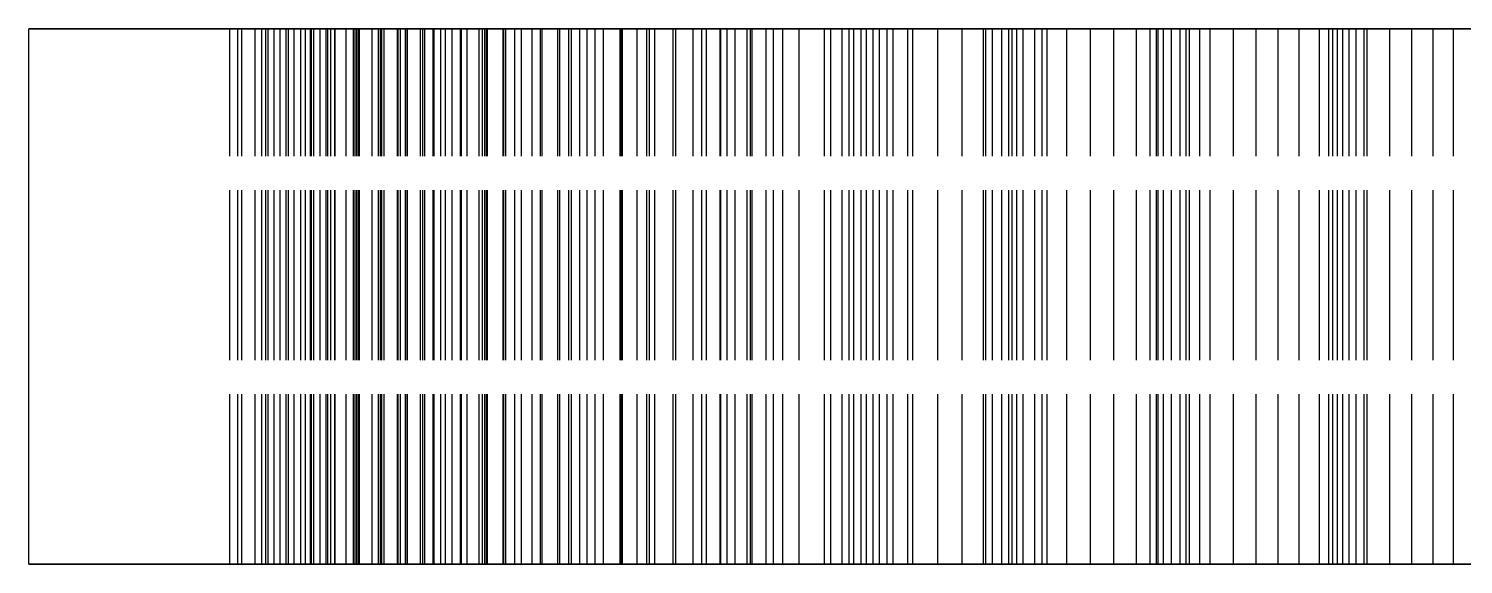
# Model space of a CAD drawing. Header units: millimetres. Extents: x -20 to 116, y -41 to 51.
# Drawn here: x -19.12 to -8.42, y 45.12 to 49.12 of the extents above; entities that cross this region are included whole.
import ezdxf

# ---------------------------------------------------------------- set-up
doc = ezdxf.new("R2010")
doc.units = ezdxf.units.MM
doc.linetypes.add('DASHED', pattern=[1.524, 1.27, -0.254])
doc.layers.add('HIDDEN', color=8, linetype='DASHED')
doc.layers.add('VISIBLE', color=7, linetype='CONTINUOUS')

msp = doc.modelspace()

# ---------------------------------------------------------------- linework, layer by layer
at = {"layer": 'HIDDEN'}
for points in [[(-19.125, 49.11906), (-18.51786, 49.11906), (-17.91071, 49.11906), (-17.30357, 49.11906), (-16.69643, 49.11906), (-16.08929, 49.11906), (-15.48214, 49.11906), (-14.875, 49.11906), (-14.26786, 49.11906), (-13.66071, 49.11906), (-13.05357, 49.11906), (-12.44643, 49.11906), (-11.83929, 49.11906), (-11.23214, 49.11906), (-10.625, 49.11906), (-10.01786, 49.11906), (-9.41071, 49.11906), (-8.80357, 49.11906), (-8.19643, 49.11906)], [(-17.4357, 49.11906), (-17.6242, 49.11906)], [(-17.6242, 49.11906), (-17.4357, 49.11906)], [(-17.6242, 45.11906), (-17.6242, 49.11906)], [(-17.6242, 45.11906), (-17.6242, 49.11906)], [(-17.53352, 49.11906), (-17.56452, 49.11906)], [(-17.56452, 49.11906), (-17.38444, 49.11906)], [(-17.38444, 49.11906), (-17.56452, 49.11906)], [(-17.56452, 49.11906), (-17.53352, 49.11906)], [(-17.56452, 45.11906), (-17.56452, 49.11906)], [(-17.56452, 45.11906), (-17.56452, 49.11906)], [(-17.33821, 49.11906), (-17.53352, 49.11906)], [(-17.53352, 49.11906), (-17.33821, 49.11906)], [(-17.53352, 45.11906), (-17.53352, 49.11906)], [(-17.53352, 45.11906), (-17.53352, 49.11906)], [(-17.24691, 49.11906), (-17.4357, 49.11906)], [(-17.4357, 49.11906), (-17.24691, 49.11906)], [(-17.4357, 45.11906), (-17.4357, 49.11906)], [(-17.4357, 45.11906), (-17.4357, 49.11906)], [(-17.38444, 49.11906), (-17.20347, 49.11906)], [(-17.20347, 49.11906), (-17.38444, 49.11906)], [(-17.38444, 45.11906), (-17.38444, 49.11906)], [(-17.38444, 45.11906), (-17.38444, 49.11906)], [(-17.29325, 49.11906), (-17.35498, 49.11906)], [(-17.35498, 49.11906), (-17.18485, 49.11906)], [(-17.18485, 49.11906), (-17.35498, 49.11906)], [(-17.35498, 49.11906), (-17.29325, 49.11906)], [(-17.35498, 45.11906), (-17.35498, 49.11906)], [(-17.35498, 45.11906), (-17.35498, 49.11906)], [(-17.1432, 49.11906), (-17.33821, 49.11906)], [(-17.33821, 49.11906), (-17.1432, 49.11906)], [(-17.33821, 45.11906), (-17.33821, 49.11906)], [(-17.33821, 45.11906), (-17.33821, 49.11906)], [(-17.0928, 49.11906), (-17.29325, 49.11906)], [(-17.29325, 49.11906), (-17.0928, 49.11906)], [(-17.29325, 45.11906), (-17.29325, 49.11906)], [(-17.29325, 45.11906), (-17.29325, 49.11906)], [(-17.0579, 49.11906), (-17.24691, 49.11906)], [(-17.24691, 49.11906), (-17.0579, 49.11906)], [(-17.24691, 45.11906), (-17.24691, 49.11906)], [(-17.24691, 45.11906), (-17.24691, 49.11906)], [(-17.20347, 49.11906), (-17.02168, 49.11906)], [(-17.02168, 49.11906), (-17.20347, 49.11906)], [(-17.20347, 45.11906), (-17.20347, 49.11906)], [(-17.20347, 45.11906), (-17.20347, 49.11906)], [(-17.18485, 49.11906), (-17.01326, 49.11906)], [(-17.01326, 49.11906), (-17.18485, 49.11906)], [(-17.18485, 45.11906), (-17.18485, 49.11906)], [(-17.18485, 45.11906), (-17.18485, 49.11906)], [(-16.94859, 49.11906), (-17.1432, 49.11906)], [(-17.1432, 49.11906), (-16.94859, 49.11906)], [(-17.1432, 45.11906), (-17.1432, 49.11906)], [(-17.1432, 45.11906), (-17.1432, 49.11906)], [(-16.89323, 49.11906), (-17.0928, 49.11906)], [(-17.0928, 49.11906), (-16.89323, 49.11906)], [(-17.0928, 45.11906), (-17.0928, 49.11906)], [(-17.0928, 45.11906), (-17.0928, 49.11906)], [(-16.86877, 49.11906), (-17.0579, 49.11906)], [(-17.0579, 49.11906), (-16.86877, 49.11906)], [(-17.0579, 45.11906), (-17.0579, 49.11906)], [(-17.0579, 45.11906), (-17.0579, 49.11906)], [(-17.02168, 49.11906), (-16.83911, 49.11906)], [(-16.83911, 49.11906), (-17.02168, 49.11906)], [(-17.02168, 45.11906), (-17.02168, 49.11906)], [(-17.02168, 45.11906), (-17.02168, 49.11906)], [(-17.01326, 49.11906), (-16.84023, 49.11906)], [(-16.84023, 49.11906), (-17.01326, 49.11906)], [(-17.01326, 45.11906), (-17.01326, 49.11906)], [(-17.01326, 45.11906), (-17.01326, 49.11906)], [(-16.90543, 49.11906), (-16.99738, 49.11906)], [(-16.99738, 49.11906), (-16.83865, 49.11906)], [(-16.83865, 49.11906), (-16.99738, 49.11906)], [(-16.99738, 49.11906), (-16.90543, 49.11906)], [(-16.99738, 45.11906), (-16.99738, 49.11906)], [(-16.99738, 45.11906), (-16.99738, 49.11906)], [(-16.75451, 49.11906), (-16.94859, 49.11906)], [(-16.94859, 49.11906), (-16.75451, 49.11906)], [(-16.94859, 45.11906), (-16.94859, 49.11906)], [(-16.94859, 45.11906), (-16.94859, 49.11906)], [(-16.70155, 49.11906), (-16.90543, 49.11906)], [(-16.90543, 49.11906), (-16.70155, 49.11906)], [(-16.90543, 45.11906), (-16.90543, 49.11906)], [(-16.90543, 45.11906), (-16.90543, 49.11906)], [(-16.69468, 49.11906), (-16.89323, 49.11906)], [(-16.89323, 49.11906), (-16.69468, 49.11906)], [(-16.89323, 45.11906), (-16.89323, 49.11906)], [(-16.89323, 45.11906), (-16.89323, 49.11906)], [(-16.6796, 49.11906), (-16.86877, 49.11906)], [(-16.86877, 49.11906), (-16.6796, 49.11906)], [(-16.86877, 45.11906), (-16.86877, 49.11906)], [(-16.86877, 45.11906), (-16.86877, 49.11906)], [(-16.84023, 49.11906), (-16.66579, 49.11906)], [(-16.66579, 49.11906), (-16.84023, 49.11906)], [(-16.84023, 45.11906), (-16.84023, 49.11906)], [(-16.84023, 45.11906), (-16.84023, 49.11906)], [(-16.83911, 49.11906), (-16.65581, 49.11906)], [(-16.65581, 49.11906), (-16.83911, 49.11906)], [(-16.83911, 45.11906), (-16.83911, 49.11906)], [(-16.83911, 45.11906), (-16.83911, 49.11906)], [(-16.83865, 49.11906), (-16.6779, 49.11906)], [(-16.6779, 49.11906), (-16.83865, 49.11906)], [(-16.83865, 45.11906), (-16.83865, 49.11906)], [(-16.83865, 45.11906), (-16.83865, 49.11906)], [(-16.56109, 49.11906), (-16.75451, 49.11906)], [(-16.75451, 49.11906), (-16.56109, 49.11906)], [(-16.75451, 45.11906), (-16.75451, 49.11906)], [(-16.75451, 45.11906), (-16.75451, 49.11906)], [(-16.49914, 49.11906), (-16.70155, 49.11906)], [(-16.70155, 49.11906), (-16.49914, 49.11906)], [(-16.70155, 45.11906), (-16.70155, 49.11906)], [(-16.70155, 45.11906), (-16.70155, 49.11906)], [(-16.49731, 49.11906), (-16.69468, 49.11906)], [(-16.69468, 49.11906), (-16.49731, 49.11906)], [(-16.69468, 45.11906), (-16.69468, 49.11906)], [(-16.69468, 45.11906), (-16.69468, 49.11906)], [(-16.4905, 49.11906), (-16.6796, 49.11906)], [(-16.6796, 49.11906), (-16.4905, 49.11906)], [(-16.6796, 45.11906), (-16.6796, 49.11906)], [(-16.6796, 45.11906), (-16.6796, 49.11906)], [(-16.6779, 49.11906), (-16.51511, 49.11906)], [(-16.51511, 49.11906), (-16.6779, 49.11906)], [(-16.6779, 45.11906), (-16.6779, 49.11906)], [(-16.6779, 45.11906), (-16.6779, 49.11906)], [(-16.66579, 49.11906), (-16.48992, 49.11906)], [(-16.48992, 49.11906), (-16.66579, 49.11906)], [(-16.66579, 45.11906), (-16.66579, 49.11906)], [(-16.66579, 45.11906), (-16.66579, 49.11906)], [(-16.65581, 49.11906), (-16.47181, 49.11906)], [(-16.47181, 49.11906), (-16.65581, 49.11906)], [(-16.65581, 45.11906), (-16.65581, 49.11906)], [(-16.65581, 45.11906), (-16.65581, 49.11906)], [(-16.3685, 49.11906), (-16.56109, 49.11906)], [(-16.56109, 49.11906), (-16.3685, 49.11906)], [(-16.56109, 45.11906), (-16.56109, 49.11906)], [(-16.56109, 45.11906), (-16.56109, 49.11906)], [(-16.51511, 49.11906), (-16.35028, 49.11906)], [(-16.35028, 49.11906), (-16.51511, 49.11906)], [(-16.51511, 45.11906), (-16.51511, 49.11906)], [(-16.51511, 45.11906), (-16.51511, 49.11906)], [(-16.29834, 49.11906), (-16.49914, 49.11906)], [(-16.49914, 49.11906), (-16.29834, 49.11906)], [(-16.49914, 45.11906), (-16.49914, 49.11906)], [(-16.49914, 45.11906), (-16.49914, 49.11906)], [(-16.30129, 49.11906), (-16.49731, 49.11906)], [(-16.49731, 49.11906), (-16.30129, 49.11906)], [(-16.49731, 45.11906), (-16.49731, 49.11906)], [(-16.49731, 45.11906), (-16.49731, 49.11906)], [(-16.37339, 49.11906), (-16.49476, 49.11906)], [(-16.49476, 49.11906), (-16.3488, 49.11906)], [(-16.3488, 49.11906), (-16.49476, 49.11906)], [(-16.49476, 49.11906), (-16.37339, 49.11906)], [(-16.49476, 45.11906), (-16.49476, 49.11906)], [(-16.49476, 45.11906), (-16.49476, 49.11906)], [(-16.47181, 49.11906), (-16.4905, 49.11906)], [(-16.4905, 49.11906), (-16.47181, 49.11906)], [(-16.4905, 45.11906), (-16.4905, 49.11906)], [(-16.4905, 45.11906), (-16.4905, 49.11906)], [(-16.48992, 49.11906), (-16.31259, 49.11906)], [(-16.31259, 49.11906), (-16.48992, 49.11906)], [(-16.48992, 45.11906), (-16.48992, 49.11906)], [(-16.48992, 45.11906), (-16.48992, 49.11906)], [(-16.47181, 45.11906), (-16.47181, 49.11906)], [(-16.47181, 45.11906), (-16.47181, 49.11906)], [(-16.16782, 49.11906), (-16.37339, 49.11906)], [(-16.37339, 49.11906), (-16.16782, 49.11906)], [(-16.37339, 45.11906), (-16.37339, 49.11906)], [(-16.37339, 45.11906), (-16.37339, 49.11906)], [(-16.31259, 49.11906), (-16.3685, 49.11906)], [(-16.3685, 49.11906), (-16.31259, 49.11906)], [(-16.3685, 45.11906), (-16.3685, 49.11906)], [(-16.3685, 45.11906), (-16.3685, 49.11906)], [(-16.35028, 49.11906), (-16.18334, 49.11906)], [(-16.18334, 49.11906), (-16.35028, 49.11906)], [(-16.35028, 45.11906), (-16.35028, 49.11906)], [(-16.35028, 45.11906), (-16.35028, 49.11906)], [(-16.3488, 49.11906), (-16.20025, 49.11906)], [(-16.20025, 49.11906), (-16.3488, 49.11906)], [(-16.3488, 45.11906), (-16.3488, 49.11906)], [(-16.3488, 45.11906), (-16.3488, 49.11906)], [(-16.31259, 45.11906), (-16.31259, 49.11906)], [(-16.31259, 45.11906), (-16.31259, 49.11906)], [(-16.10685, 49.11906), (-16.30129, 49.11906)], [(-16.30129, 49.11906), (-16.10685, 49.11906)], [(-16.30129, 45.11906), (-16.30129, 49.11906)], [(-16.30129, 45.11906), (-16.30129, 49.11906)], [(-16.09936, 49.11906), (-16.29834, 49.11906)], [(-16.29834, 49.11906), (-16.09936, 49.11906)], [(-16.29834, 45.11906), (-16.29834, 49.11906)], [(-16.29834, 45.11906), (-16.29834, 49.11906)], [(-16.20025, 49.11906), (-16.04909, 49.11906)], [(-16.04909, 49.11906), (-16.20025, 49.11906)], [(-16.20025, 45.11906), (-16.20025, 49.11906)], [(-16.20025, 45.11906), (-16.20025, 49.11906)], [(-16.18334, 49.11906), (-16.01419, 49.11906)], [(-16.01419, 49.11906), (-16.18334, 49.11906)], [(-16.18334, 45.11906), (-16.18334, 49.11906)], [(-16.18334, 45.11906), (-16.18334, 49.11906)], [(-15.96428, 49.11906), (-16.16782, 49.11906)], [(-16.16782, 49.11906), (-15.96428, 49.11906)], [(-16.16782, 45.11906), (-16.16782, 49.11906)], [(-16.16782, 45.11906), (-16.16782, 49.11906)], [(-16.01419, 49.11906), (-16.10685, 49.11906)], [(-16.10685, 49.11906), (-16.01419, 49.11906)], [(-16.10685, 45.11906), (-16.10685, 49.11906)], [(-16.10685, 45.11906), (-16.10685, 49.11906)], [(-15.90241, 49.11906), (-16.09936, 49.11906)], [(-16.09936, 49.11906), (-15.90241, 49.11906)], [(-16.09936, 45.11906), (-16.09936, 49.11906)], [(-16.09936, 45.11906), (-16.09936, 49.11906)], [(-16.04909, 49.11906), (-15.89527, 49.11906)], [(-15.89527, 49.11906), (-16.04909, 49.11906)], [(-16.04909, 45.11906), (-16.04909, 49.11906)], [(-16.04909, 45.11906), (-16.04909, 49.11906)], [(-16.01419, 45.11906), (-16.01419, 49.11906)], [(-16.01419, 45.11906), (-16.01419, 49.11906)], [(-15.76295, 49.11906), (-15.96428, 49.11906)], [(-15.96428, 49.11906), (-15.76295, 49.11906)], [(-15.96428, 45.11906), (-15.96428, 49.11906)], [(-15.96428, 45.11906), (-15.96428, 49.11906)], [(-15.70778, 49.11906), (-15.90241, 49.11906)], [(-15.90241, 49.11906), (-15.70778, 49.11906)], [(-15.90241, 45.11906), (-15.90241, 49.11906)], [(-15.90241, 45.11906), (-15.90241, 49.11906)], [(-15.89527, 49.11906), (-15.73869, 49.11906)], [(-15.73869, 49.11906), (-15.89527, 49.11906)], [(-15.89527, 45.11906), (-15.89527, 49.11906)], [(-15.89527, 45.11906), (-15.89527, 49.11906)], [(-15.70166, 49.11906), (-15.85142, 49.11906)], [(-15.85142, 49.11906), (-15.71945, 49.11906)], [(-15.71945, 49.11906), (-15.85142, 49.11906)], [(-15.85142, 49.11906), (-15.70166, 49.11906)], [(-15.85142, 45.11906), (-15.85142, 49.11906)], [(-15.85142, 45.11906), (-15.85142, 49.11906)], [(-15.56405, 49.11906), (-15.76295, 49.11906)], [(-15.76295, 49.11906), (-15.56405, 49.11906)], [(-15.76295, 45.11906), (-15.76295, 49.11906)], [(-15.76295, 45.11906), (-15.76295, 49.11906)], [(-15.73869, 49.11906), (-15.57917, 49.11906)], [(-15.57917, 49.11906), (-15.73869, 49.11906)], [(-15.73869, 45.11906), (-15.73869, 49.11906)], [(-15.73869, 45.11906), (-15.73869, 49.11906)], [(-15.71945, 49.11906), (-15.58438, 49.11906)], [(-15.58438, 49.11906), (-15.71945, 49.11906)], [(-15.71945, 45.11906), (-15.71945, 49.11906)], [(-15.71945, 45.11906), (-15.71945, 49.11906)], [(-15.57917, 49.11906), (-15.70778, 49.11906)], [(-15.70778, 49.11906), (-15.57917, 49.11906)], [(-15.70778, 45.11906), (-15.70778, 49.11906)], [(-15.70778, 45.11906), (-15.70778, 49.11906)], [(-15.49615, 49.11906), (-15.70166, 49.11906)], [(-15.70166, 49.11906), (-15.49615, 49.11906)], [(-15.70166, 45.11906), (-15.70166, 49.11906)], [(-15.70166, 45.11906), (-15.70166, 49.11906)], [(-15.58438, 49.11906), (-15.44615, 49.11906)], [(-15.44615, 49.11906), (-15.58438, 49.11906)], [(-15.58438, 45.11906), (-15.58438, 49.11906)], [(-15.58438, 45.11906), (-15.58438, 49.11906)], [(-15.57917, 45.11906), (-15.57917, 49.11906)], [(-15.57917, 45.11906), (-15.57917, 49.11906)], [(-15.36785, 49.11906), (-15.56405, 49.11906)], [(-15.56405, 49.11906), (-15.36785, 49.11906)], [(-15.56405, 45.11906), (-15.56405, 49.11906)], [(-15.56405, 45.11906), (-15.56405, 49.11906)], [(-15.29322, 49.11906), (-15.49615, 49.11906)], [(-15.49615, 49.11906), (-15.29322, 49.11906)], [(-15.49615, 45.11906), (-15.49615, 49.11906)], [(-15.49615, 45.11906), (-15.49615, 49.11906)], [(-15.44615, 49.11906), (-15.30465, 49.11906)], [(-15.30465, 49.11906), (-15.44615, 49.11906)], [(-15.44615, 45.11906), (-15.44615, 49.11906)], [(-15.44615, 45.11906), (-15.44615, 49.11906)], [(-15.1747, 49.11906), (-15.36785, 49.11906)], [(-15.36785, 49.11906), (-15.1747, 49.11906)], [(-15.36785, 45.11906), (-15.36785, 49.11906)], [(-15.36785, 45.11906), (-15.36785, 49.11906)], [(-15.30465, 49.11906), (-15.15976, 49.11906)], [(-15.15976, 49.11906), (-15.30465, 49.11906)], [(-15.30465, 45.11906), (-15.30465, 49.11906)], [(-15.30465, 45.11906), (-15.30465, 49.11906)], [(-15.09307, 49.11906), (-15.29322, 49.11906)], [(-15.29322, 49.11906), (-15.09307, 49.11906)], [(-15.29322, 45.11906), (-15.29322, 49.11906)], [(-15.29322, 45.11906), (-15.29322, 49.11906)], [(-15.01123, 49.11906), (-15.1747, 49.11906)], [(-15.1747, 49.11906), (-15.01123, 49.11906)], [(-15.1747, 45.11906), (-15.1747, 49.11906)], [(-15.1747, 45.11906), (-15.1747, 49.11906)], [(-15.15976, 49.11906), (-15.01123, 49.11906)], [(-15.01123, 49.11906), (-15.15976, 49.11906)], [(-15.15976, 45.11906), (-15.15976, 49.11906)], [(-15.15976, 45.11906), (-15.15976, 49.11906)], [(-14.89596, 49.11906), (-15.09307, 49.11906)], [(-15.09307, 49.11906), (-14.89596, 49.11906)], [(-15.09307, 45.11906), (-15.09307, 49.11906)], [(-15.09307, 45.11906), (-15.09307, 49.11906)], [(-14.89596, 49.11906), (-15.07283, 49.11906)], [(-15.07283, 49.11906), (-14.956, 49.11906)], [(-14.956, 49.11906), (-15.07283, 49.11906)], [(-15.07283, 49.11906), (-14.89596, 49.11906)], [(-15.07283, 45.11906), (-15.07283, 49.11906)], [(-15.07283, 45.11906), (-15.07283, 49.11906)], [(-15.01123, 45.11906), (-15.01123, 49.11906)], [(-15.01123, 45.11906), (-15.01123, 49.11906)], [(-14.956, 49.11906), (-14.83555, 49.11906)], [(-14.83555, 49.11906), (-14.956, 49.11906)], [(-14.956, 45.11906), (-14.956, 49.11906)], [(-14.956, 45.11906), (-14.956, 49.11906)], [(-14.69226, 49.11906), (-14.89596, 49.11906)], [(-14.70218, 49.11906), (-14.89596, 49.11906)], [(-14.89596, 49.11906), (-14.70218, 49.11906)], [(-14.89596, 49.11906), (-14.69226, 49.11906)], [(-14.89596, 45.11906), (-14.89596, 49.11906)], [(-14.89596, 45.11906), (-14.89596, 49.11906)], [(-14.89596, 45.11906), (-14.89596, 49.11906)], [(-14.89596, 45.11906), (-14.89596, 49.11906)], [(-14.83555, 49.11906), (-14.71142, 49.11906)], [(-14.71142, 49.11906), (-14.83555, 49.11906)], [(-14.83555, 45.11906), (-14.83555, 49.11906)], [(-14.83555, 45.11906), (-14.83555, 49.11906)], [(-14.71142, 49.11906), (-14.58346, 49.11906)], [(-14.58346, 49.11906), (-14.71142, 49.11906)], [(-14.71142, 45.11906), (-14.71142, 49.11906)], [(-14.71142, 45.11906), (-14.71142, 49.11906)], [(-14.51215, 49.11906), (-14.70218, 49.11906)], [(-14.70218, 49.11906), (-14.51215, 49.11906)], [(-14.70218, 45.11906), (-14.70218, 49.11906)], [(-14.70218, 45.11906), (-14.70218, 49.11906)], [(-14.49168, 49.11906), (-14.69226, 49.11906)], [(-14.69226, 49.11906), (-14.49168, 49.11906)], [(-14.69226, 45.11906), (-14.69226, 49.11906)], [(-14.69226, 45.11906), (-14.69226, 49.11906)], [(-14.58346, 49.11906), (-14.45149, 49.11906)], [(-14.45149, 49.11906), (-14.58346, 49.11906)], [(-14.58346, 45.11906), (-14.58346, 49.11906)], [(-14.58346, 45.11906), (-14.58346, 49.11906)], [(-14.31522, 49.11906), (-14.51215, 49.11906)], [(-14.51215, 49.11906), (-14.31522, 49.11906)], [(-14.51215, 45.11906), (-14.51215, 49.11906)], [(-14.51215, 45.11906), (-14.51215, 49.11906)], [(-14.29443, 49.11906), (-14.49168, 49.11906)], [(-14.49168, 49.11906), (-14.29443, 49.11906)], [(-14.49168, 45.11906), (-14.49168, 49.11906)], [(-14.49168, 45.11906), (-14.49168, 49.11906)], [(-14.45149, 49.11906), (-14.31522, 49.11906)], [(-14.31522, 49.11906), (-14.45149, 49.11906)], [(-14.45149, 45.11906), (-14.45149, 49.11906)], [(-14.45149, 45.11906), (-14.45149, 49.11906)], [(-14.31522, 45.11906), (-14.31522, 49.11906)], [(-14.31522, 45.11906), (-14.31522, 49.11906)], [(-14.10078, 49.11906), (-14.29443, 49.11906)], [(-14.29443, 49.11906), (-14.10078, 49.11906)], [(-14.29443, 45.11906), (-14.29443, 49.11906)], [(-14.29443, 45.11906), (-14.29443, 49.11906)], [(-13.96318, 49.11906), (-14.16565, 49.11906)], [(-14.16565, 49.11906), (-14.06495, 49.11906)], [(-14.06495, 49.11906), (-14.16565, 49.11906)], [(-14.16565, 49.11906), (-13.96318, 49.11906)], [(-14.16565, 45.11906), (-14.16565, 49.11906)], [(-14.16565, 45.11906), (-14.16565, 49.11906)], [(-13.91108, 49.11906), (-14.10078, 49.11906)], [(-14.10078, 49.11906), (-13.91108, 49.11906)], [(-14.10078, 45.11906), (-14.10078, 49.11906)], [(-14.10078, 45.11906), (-14.10078, 49.11906)], [(-14.06495, 49.11906), (-13.96016, 49.11906)], [(-13.96016, 49.11906), (-14.06495, 49.11906)], [(-14.06495, 45.11906), (-14.06495, 49.11906)], [(-14.06495, 45.11906), (-14.06495, 49.11906)], [(-13.76303, 49.11906), (-13.96318, 49.11906)], [(-13.96318, 49.11906), (-13.76303, 49.11906)], [(-13.96318, 45.11906), (-13.96318, 49.11906)], [(-13.96318, 45.11906), (-13.96318, 49.11906)], [(-13.96016, 49.11906), (-13.85118, 49.11906)], [(-13.85118, 49.11906), (-13.96016, 49.11906)], [(-13.96016, 45.11906), (-13.96016, 49.11906)], [(-13.96016, 45.11906), (-13.96016, 49.11906)], [(-13.72579, 49.11906), (-13.91108, 49.11906)], [(-13.91108, 49.11906), (-13.72579, 49.11906)], [(-13.91108, 45.11906), (-13.91108, 49.11906)], [(-13.91108, 45.11906), (-13.91108, 49.11906)], [(-13.85118, 49.11906), (-13.73785, 49.11906)], [(-13.73785, 49.11906), (-13.85118, 49.11906)], [(-13.85118, 45.11906), (-13.85118, 49.11906)], [(-13.85118, 45.11906), (-13.85118, 49.11906)], [(-13.5665, 49.11906), (-13.76303, 49.11906)], [(-13.76303, 49.11906), (-13.5665, 49.11906)], [(-13.76303, 45.11906), (-13.76303, 49.11906)], [(-13.76303, 45.11906), (-13.76303, 49.11906)], [(-13.73785, 49.11906), (-13.61993, 49.11906)], [(-13.61993, 49.11906), (-13.73785, 49.11906)], [(-13.73785, 45.11906), (-13.73785, 49.11906)], [(-13.73785, 45.11906), (-13.73785, 49.11906)], [(-13.49708, 49.11906), (-13.72579, 49.11906)], [(-13.72579, 49.11906), (-13.49708, 49.11906)], [(-13.72579, 45.11906), (-13.72579, 49.11906)], [(-13.72579, 45.11906), (-13.72579, 49.11906)], [(-13.61993, 49.11906), (-13.49708, 49.11906)], [(-13.49708, 49.11906), (-13.61993, 49.11906)], [(-13.61993, 45.11906), (-13.61993, 49.11906)], [(-13.61993, 45.11906), (-13.61993, 49.11906)], [(-13.37382, 49.11906), (-13.5665, 49.11906)], [(-13.5665, 49.11906), (-13.37382, 49.11906)], [(-13.5665, 45.11906), (-13.5665, 49.11906)], [(-13.5665, 45.11906), (-13.5665, 49.11906)], [(-13.49708, 45.11906), (-13.49708, 49.11906)], [(-13.49708, 45.11906), (-13.49708, 49.11906)], [(-13.18529, 49.11906), (-13.37382, 49.11906)], [(-13.37382, 49.11906), (-13.18529, 49.11906)], [(-13.37382, 45.11906), (-13.37382, 49.11906)], [(-13.37382, 45.11906), (-13.37382, 49.11906)], [(-13.00129, 49.11906), (-13.18529, 49.11906)], [(-13.18529, 49.11906), (-13.00129, 49.11906)], [(-13.18529, 45.11906), (-13.18529, 49.11906)], [(-13.18529, 45.11906), (-13.18529, 49.11906)], [(-12.91126, 49.11906), (-13.13762, 49.11906)], [(-13.13762, 49.11906), (-13.05389, 49.11906)], [(-13.05389, 49.11906), (-13.13762, 49.11906)], [(-13.13762, 49.11906), (-12.91126, 49.11906)], [(-13.13762, 45.11906), (-13.13762, 49.11906)], [(-13.13762, 45.11906), (-13.13762, 49.11906)], [(-13.05389, 49.11906), (-12.96565, 49.11906)], [(-12.96565, 49.11906), (-13.05389, 49.11906)], [(-13.05389, 45.11906), (-13.05389, 49.11906)], [(-13.05389, 45.11906), (-13.05389, 49.11906)], [(-12.82233, 49.11906), (-13.00129, 49.11906)], [(-13.00129, 49.11906), (-12.82233, 49.11906)], [(-13.00129, 45.11906), (-13.00129, 49.11906)], [(-13.00129, 45.11906), (-13.00129, 49.11906)], [(-12.96565, 49.11906), (-12.87276, 49.11906)], [(-12.87276, 49.11906), (-12.96565, 49.11906)], [(-12.96565, 45.11906), (-12.96565, 49.11906)], [(-12.96565, 45.11906), (-12.96565, 49.11906)], [(-12.71638, 49.11906), (-12.91126, 49.11906)], [(-12.91126, 49.11906), (-12.71638, 49.11906)], [(-12.91126, 45.11906), (-12.91126, 49.11906)], [(-12.91126, 45.11906), (-12.91126, 49.11906)], [(-12.87276, 49.11906), (-12.77503, 49.11906)], [(-12.77503, 49.11906), (-12.87276, 49.11906)], [(-12.87276, 45.11906), (-12.87276, 49.11906)], [(-12.87276, 45.11906), (-12.87276, 49.11906)], [(-12.56378, 49.11906), (-12.82233, 49.11906)], [(-12.82233, 49.11906), (-12.56378, 49.11906)], [(-12.82233, 45.11906), (-12.82233, 49.11906)], [(-12.82233, 45.11906), (-12.82233, 49.11906)], [(-12.77503, 49.11906), (-12.67217, 49.11906)], [(-12.67217, 49.11906), (-12.77503, 49.11906)], [(-12.77503, 45.11906), (-12.77503, 49.11906)], [(-12.77503, 45.11906), (-12.77503, 49.11906)], [(-12.52558, 49.11906), (-12.71638, 49.11906)], [(-12.71638, 49.11906), (-12.52558, 49.11906)], [(-12.71638, 45.11906), (-12.71638, 49.11906)], [(-12.71638, 45.11906), (-12.71638, 49.11906)], [(-12.67217, 49.11906), (-12.56378, 49.11906)], [(-12.56378, 49.11906), (-12.67217, 49.11906)], [(-12.67217, 45.11906), (-12.67217, 49.11906)], [(-12.67217, 45.11906), (-12.67217, 49.11906)], [(-12.56378, 45.11906), (-12.56378, 49.11906)], [(-12.56378, 45.11906), (-12.56378, 49.11906)], [(-12.33912, 49.11906), (-12.52558, 49.11906)], [(-12.52558, 49.11906), (-12.33912, 49.11906)], [(-12.52558, 45.11906), (-12.52558, 49.11906)], [(-12.52558, 45.11906), (-12.52558, 49.11906)], [(-12.15732, 49.11906), (-12.33912, 49.11906)], [(-12.33912, 49.11906), (-12.15732, 49.11906)], [(-12.33912, 45.11906), (-12.33912, 49.11906)], [(-12.33912, 45.11906), (-12.33912, 49.11906)], [(-11.98058, 49.11906), (-12.15732, 49.11906)], [(-12.15732, 49.11906), (-11.98058, 49.11906)], [(-12.15732, 45.11906), (-12.15732, 49.11906)], [(-12.15732, 45.11906), (-12.15732, 49.11906)], [(-11.7492, 49.11906), (-11.99749, 49.11906)], [(-11.99749, 49.11906), (-11.93147, 49.11906)], [(-11.93147, 49.11906), (-11.99749, 49.11906)], [(-11.99749, 49.11906), (-11.7492, 49.11906)], [(-11.99749, 45.11906), (-11.99749, 49.11906)], [(-11.99749, 45.11906), (-11.99749, 49.11906)], [(-11.80947, 49.11906), (-11.98058, 49.11906)], [(-11.98058, 49.11906), (-11.80947, 49.11906)], [(-11.98058, 45.11906), (-11.98058, 49.11906)], [(-11.98058, 45.11906), (-11.98058, 49.11906)], [(-11.93147, 49.11906), (-11.86054, 49.11906)], [(-11.86054, 49.11906), (-11.93147, 49.11906)], [(-11.93147, 45.11906), (-11.93147, 49.11906)], [(-11.93147, 45.11906), (-11.93147, 49.11906)], [(-11.86054, 49.11906), (-11.78452, 49.11906)], [(-11.78452, 49.11906), (-11.86054, 49.11906)], [(-11.86054, 45.11906), (-11.86054, 49.11906)], [(-11.86054, 45.11906), (-11.86054, 49.11906)], [(-11.5233, 49.11906), (-11.80947, 49.11906)], [(-11.80947, 49.11906), (-11.5233, 49.11906)], [(-11.80947, 45.11906), (-11.80947, 49.11906)], [(-11.80947, 45.11906), (-11.80947, 49.11906)], [(-11.78452, 49.11906), (-11.70321, 49.11906)], [(-11.70321, 49.11906), (-11.78452, 49.11906)], [(-11.78452, 45.11906), (-11.78452, 49.11906)], [(-11.78452, 45.11906), (-11.78452, 49.11906)], [(-11.56124, 49.11906), (-11.7492, 49.11906)], [(-11.7492, 49.11906), (-11.56124, 49.11906)], [(-11.7492, 45.11906), (-11.7492, 49.11906)], [(-11.7492, 45.11906), (-11.7492, 49.11906)], [(-11.70321, 49.11906), (-11.61629, 49.11906)], [(-11.61629, 49.11906), (-11.70321, 49.11906)], [(-11.70321, 45.11906), (-11.70321, 49.11906)], [(-11.70321, 45.11906), (-11.70321, 49.11906)], [(-11.61629, 49.11906), (-11.5233, 49.11906)], [(-11.5233, 49.11906), (-11.61629, 49.11906)], [(-11.61629, 45.11906), (-11.61629, 49.11906)], [(-11.61629, 45.11906), (-11.61629, 49.11906)], [(-11.3778, 49.11906), (-11.56124, 49.11906)], [(-11.56124, 49.11906), (-11.3778, 49.11906)], [(-11.56124, 45.11906), (-11.56124, 49.11906)], [(-11.56124, 45.11906), (-11.56124, 49.11906)], [(-11.5233, 45.11906), (-11.5233, 49.11906)], [(-11.5233, 45.11906), (-11.5233, 49.11906)], [(-11.19915, 49.11906), (-11.3778, 49.11906)], [(-11.3778, 49.11906), (-11.19915, 49.11906)], [(-11.3778, 45.11906), (-11.3778, 49.11906)], [(-11.3778, 45.11906), (-11.3778, 49.11906)], [(-11.02562, 49.11906), (-11.19915, 49.11906)], [(-11.19915, 49.11906), (-11.02562, 49.11906)], [(-11.19915, 45.11906), (-11.19915, 49.11906)], [(-11.19915, 45.11906), (-11.19915, 49.11906)], [(-10.85766, 49.11906), (-11.02562, 49.11906)], [(-11.02562, 49.11906), (-10.85766, 49.11906)], [(-11.02562, 45.11906), (-11.02562, 49.11906)], [(-11.02562, 45.11906), (-11.02562, 49.11906)], [(-10.69586, 49.11906), (-10.85766, 49.11906)], [(-10.85766, 49.11906), (-10.69586, 49.11906)], [(-10.85766, 45.11906), (-10.85766, 49.11906)], [(-10.85766, 45.11906), (-10.85766, 49.11906)], [(-10.48689, 49.11906), (-10.75501, 49.11906)], [(-10.75501, 49.11906), (-10.70725, 49.11906)], [(-10.70725, 49.11906), (-10.75501, 49.11906)], [(-10.75501, 49.11906), (-10.48689, 49.11906)], [(-10.75501, 45.11906), (-10.75501, 49.11906)], [(-10.75501, 45.11906), (-10.75501, 49.11906)], [(-10.70725, 49.11906), (-10.65423, 49.11906)], [(-10.65423, 49.11906), (-10.70725, 49.11906)], [(-10.70725, 45.11906), (-10.70725, 49.11906)], [(-10.70725, 45.11906), (-10.70725, 49.11906)], [(-10.3845, 49.11906), (-10.69586, 49.11906)], [(-10.69586, 49.11906), (-10.3845, 49.11906)], [(-10.69586, 45.11906), (-10.69586, 49.11906)], [(-10.69586, 45.11906), (-10.69586, 49.11906)], [(-10.65423, 49.11906), (-10.59574, 49.11906)], [(-10.59574, 49.11906), (-10.65423, 49.11906)], [(-10.65423, 45.11906), (-10.65423, 49.11906)], [(-10.65423, 45.11906), (-10.65423, 49.11906)], [(-10.59574, 49.11906), (-10.53155, 49.11906)], [(-10.53155, 49.11906), (-10.59574, 49.11906)], [(-10.59574, 45.11906), (-10.59574, 49.11906)], [(-10.59574, 45.11906), (-10.59574, 49.11906)], [(-10.53155, 49.11906), (-10.46131, 49.11906)], [(-10.46131, 49.11906), (-10.53155, 49.11906)], [(-10.53155, 45.11906), (-10.53155, 49.11906)], [(-10.53155, 45.11906), (-10.53155, 49.11906)], [(-10.30746, 49.11906), (-10.48689, 49.11906)], [(-10.48689, 49.11906), (-10.30746, 49.11906)], [(-10.48689, 45.11906), (-10.48689, 49.11906)], [(-10.48689, 45.11906), (-10.48689, 49.11906)], [(-10.46131, 49.11906), (-10.3845, 49.11906)], [(-10.3845, 49.11906), (-10.46131, 49.11906)], [(-10.46131, 45.11906), (-10.46131, 49.11906)], [(-10.46131, 45.11906), (-10.46131, 49.11906)], [(-10.3845, 45.11906), (-10.3845, 49.11906)], [(-10.3845, 45.11906), (-10.3845, 49.11906)], [(-10.13294, 49.11906), (-10.30746, 49.11906)], [(-10.30746, 49.11906), (-10.13294, 49.11906)], [(-10.30746, 45.11906), (-10.30746, 49.11906)], [(-10.30746, 45.11906), (-10.30746, 49.11906)], [(-9.96362, 49.11906), (-10.13294, 49.11906)], [(-10.13294, 49.11906), (-9.96362, 49.11906)], [(-10.13294, 45.11906), (-10.13294, 49.11906)], [(-10.13294, 45.11906), (-10.13294, 49.11906)], [(-9.79986, 49.11906), (-9.96362, 49.11906)], [(-9.96362, 49.11906), (-9.79986, 49.11906)], [(-9.96362, 45.11906), (-9.96362, 49.11906)], [(-9.96362, 45.11906), (-9.96362, 49.11906)], [(-9.6421, 49.11906), (-9.79986, 49.11906)], [(-9.79986, 49.11906), (-9.6421, 49.11906)], [(-9.79986, 45.11906), (-9.79986, 49.11906)], [(-9.79986, 45.11906), (-9.79986, 49.11906)], [(-9.49099, 49.11906), (-9.6421, 49.11906)], [(-9.6421, 49.11906), (-9.49099, 49.11906)], [(-9.6421, 45.11906), (-9.6421, 49.11906)], [(-9.6421, 45.11906), (-9.6421, 49.11906)], [(-9.15711, 49.11906), (-9.49099, 49.11906)], [(-9.49099, 49.11906), (-9.15711, 49.11906)], [(-9.49099, 45.11906), (-9.49099, 49.11906)], [(-9.49099, 45.11906), (-9.49099, 49.11906)], [(-9.13511, 49.11906), (-9.42078, 49.11906)], [(-9.42078, 49.11906), (-9.39169, 49.11906)], [(-9.39169, 49.11906), (-9.42078, 49.11906)], [(-9.42078, 49.11906), (-9.13511, 49.11906)], [(-9.42078, 45.11906), (-9.42078, 49.11906)], [(-9.42078, 45.11906), (-9.42078, 49.11906)], [(-9.39169, 49.11906), (-9.35702, 49.11906)], [(-9.35702, 49.11906), (-9.39169, 49.11906)], [(-9.39169, 45.11906), (-9.39169, 49.11906)], [(-9.39169, 45.11906), (-9.39169, 49.11906)], [(-9.35702, 49.11906), (-9.31656, 49.11906)], [(-9.31656, 49.11906), (-9.35702, 49.11906)], [(-9.35702, 45.11906), (-9.35702, 49.11906)], [(-9.35702, 45.11906), (-9.35702, 49.11906)], [(-9.31656, 49.11906), (-9.27004, 49.11906)], [(-9.27004, 49.11906), (-9.31656, 49.11906)], [(-9.31656, 45.11906), (-9.31656, 49.11906)], [(-9.31656, 45.11906), (-9.31656, 49.11906)], [(-9.27004, 49.11906), (-9.21708, 49.11906)], [(-9.21708, 49.11906), (-9.27004, 49.11906)], [(-9.27004, 45.11906), (-9.27004, 49.11906)], [(-9.27004, 45.11906), (-9.27004, 49.11906)], [(-9.21708, 49.11906), (-9.15711, 49.11906)], [(-9.15711, 49.11906), (-9.21708, 49.11906)], [(-9.21708, 45.11906), (-9.21708, 49.11906)], [(-9.21708, 45.11906), (-9.21708, 49.11906)], [(-9.15711, 45.11906), (-9.15711, 49.11906)], [(-9.15711, 45.11906), (-9.15711, 49.11906)], [(-8.96574, 49.11906), (-9.13511, 49.11906)], [(-9.13511, 49.11906), (-8.96574, 49.11906)], [(-9.13511, 45.11906), (-9.13511, 49.11906)], [(-9.13511, 45.11906), (-9.13511, 49.11906)], [(-8.80164, 49.11906), (-8.96574, 49.11906)], [(-8.96574, 49.11906), (-8.80164, 49.11906)], [(-8.96574, 45.11906), (-8.96574, 49.11906)], [(-8.96574, 45.11906), (-8.96574, 49.11906)], [(-8.6431, 49.11906), (-8.80164, 49.11906)], [(-8.80164, 49.11906), (-8.6431, 49.11906)], [(-8.80164, 45.11906), (-8.80164, 49.11906)], [(-8.80164, 45.11906), (-8.80164, 49.11906)], [(-8.49049, 49.11906), (-8.6431, 49.11906)], [(-8.6431, 49.11906), (-8.49049, 49.11906)], [(-8.6431, 45.11906), (-8.6431, 49.11906)], [(-8.6431, 45.11906), (-8.6431, 49.11906)], [(-8.34428, 49.11906), (-8.49049, 49.11906)], [(-8.49049, 49.11906), (-8.34428, 49.11906)], [(-8.49049, 45.11906), (-8.49049, 49.11906)], [(-8.49049, 45.11906), (-8.49049, 49.11906)], [(-19.125, 45.11906), (-18.51786, 45.11906), (-17.91071, 45.11906), (-17.30357, 45.11906), (-16.69643, 45.11906), (-16.08929, 45.11906), (-15.48214, 45.11906), (-14.875, 45.11906), (-14.26786, 45.11906), (-13.66071, 45.11906), (-13.05357, 45.11906), (-12.44643, 45.11906), (-11.83929, 45.11906), (-11.23214, 45.11906), (-10.625, 45.11906), (-10.01786, 45.11906), (-9.41071, 45.11906), (-8.80357, 45.11906), (-8.19643, 45.11906)], [(-17.4357, 45.11906), (-17.6242, 45.11906)], [(-17.6242, 45.11906), (-17.4357, 45.11906)], [(-17.53352, 45.11906), (-17.56452, 45.11906)], [(-17.56452, 45.11906), (-17.38444, 45.11906)], [(-17.38444, 45.11906), (-17.56452, 45.11906)], [(-17.56452, 45.11906), (-17.53352, 45.11906)], [(-17.33821, 45.11906), (-17.53352, 45.11906)], [(-17.53352, 45.11906), (-17.33821, 45.11906)], [(-17.24691, 45.11906), (-17.4357, 45.11906)], [(-17.4357, 45.11906), (-17.24691, 45.11906)], [(-17.38444, 45.11906), (-17.20347, 45.11906)], [(-17.20347, 45.11906), (-17.38444, 45.11906)], [(-17.29325, 45.11906), (-17.35498, 45.11906)], [(-17.35498, 45.11906), (-17.18485, 45.11906)], [(-17.18485, 45.11906), (-17.35498, 45.11906)], [(-17.35498, 45.11906), (-17.29325, 45.11906)], [(-17.1432, 45.11906), (-17.33821, 45.11906)], [(-17.33821, 45.11906), (-17.1432, 45.11906)], [(-17.0928, 45.11906), (-17.29325, 45.11906)], [(-17.29325, 45.11906), (-17.0928, 45.11906)], [(-17.0579, 45.11906), (-17.24691, 45.11906)], [(-17.24691, 45.11906), (-17.0579, 45.11906)], [(-17.20347, 45.11906), (-17.02168, 45.11906)], [(-17.02168, 45.11906), (-17.20347, 45.11906)], [(-17.18485, 45.11906), (-17.01326, 45.11906)], [(-17.01326, 45.11906), (-17.18485, 45.11906)], [(-16.94859, 45.11906), (-17.1432, 45.11906)], [(-17.1432, 45.11906), (-16.94859, 45.11906)], [(-16.89323, 45.11906), (-17.0928, 45.11906)], [(-17.0928, 45.11906), (-16.89323, 45.11906)], [(-16.86877, 45.11906), (-17.0579, 45.11906)], [(-17.0579, 45.11906), (-16.86877, 45.11906)], [(-17.02168, 45.11906), (-16.83911, 45.11906)], [(-16.83911, 45.11906), (-17.02168, 45.11906)], [(-17.01326, 45.11906), (-16.84023, 45.11906)], [(-16.84023, 45.11906), (-17.01326, 45.11906)], [(-16.90543, 45.11906), (-16.99738, 45.11906)], [(-16.99738, 45.11906), (-16.83865, 45.11906)], [(-16.83865, 45.11906), (-16.99738, 45.11906)], [(-16.99738, 45.11906), (-16.90543, 45.11906)], [(-16.75451, 45.11906), (-16.94859, 45.11906)], [(-16.94859, 45.11906), (-16.75451, 45.11906)], [(-16.70155, 45.11906), (-16.90543, 45.11906)], [(-16.90543, 45.11906), (-16.70155, 45.11906)], [(-16.69468, 45.11906), (-16.89323, 45.11906)], [(-16.89323, 45.11906), (-16.69468, 45.11906)], [(-16.6796, 45.11906), (-16.86877, 45.11906)], [(-16.86877, 45.11906), (-16.6796, 45.11906)], [(-16.84023, 45.11906), (-16.66579, 45.11906)], [(-16.66579, 45.11906), (-16.84023, 45.11906)], [(-16.83911, 45.11906), (-16.65581, 45.11906)], [(-16.65581, 45.11906), (-16.83911, 45.11906)], [(-16.83865, 45.11906), (-16.6779, 45.11906)], [(-16.6779, 45.11906), (-16.83865, 45.11906)], [(-16.56109, 45.11906), (-16.75451, 45.11906)], [(-16.75451, 45.11906), (-16.56109, 45.11906)], [(-16.49914, 45.11906), (-16.70155, 45.11906)], [(-16.70155, 45.11906), (-16.49914, 45.11906)], [(-16.49731, 45.11906), (-16.69468, 45.11906)], [(-16.69468, 45.11906), (-16.49731, 45.11906)], [(-16.4905, 45.11906), (-16.6796, 45.11906)], [(-16.6796, 45.11906), (-16.4905, 45.11906)], [(-16.6779, 45.11906), (-16.51511, 45.11906)], [(-16.51511, 45.11906), (-16.6779, 45.11906)], [(-16.66579, 45.11906), (-16.48992, 45.11906)], [(-16.48992, 45.11906), (-16.66579, 45.11906)], [(-16.65581, 45.11906), (-16.47181, 45.11906)], [(-16.47181, 45.11906), (-16.65581, 45.11906)], [(-16.3685, 45.11906), (-16.56109, 45.11906)], [(-16.56109, 45.11906), (-16.3685, 45.11906)], [(-16.51511, 45.11906), (-16.35028, 45.11906)], [(-16.35028, 45.11906), (-16.51511, 45.11906)], [(-16.29834, 45.11906), (-16.49914, 45.11906)], [(-16.49914, 45.11906), (-16.29834, 45.11906)], [(-16.30129, 45.11906), (-16.49731, 45.11906)], [(-16.49731, 45.11906), (-16.30129, 45.11906)], [(-16.37339, 45.11906), (-16.49476, 45.11906)], [(-16.49476, 45.11906), (-16.3488, 45.11906)], [(-16.3488, 45.11906), (-16.49476, 45.11906)], [(-16.49476, 45.11906), (-16.37339, 45.11906)], [(-16.47181, 45.11906), (-16.4905, 45.11906)], [(-16.4905, 45.11906), (-16.47181, 45.11906)], [(-16.48992, 45.11906), (-16.31259, 45.11906)], [(-16.31259, 45.11906), (-16.48992, 45.11906)], [(-16.16782, 45.11906), (-16.37339, 45.11906)], [(-16.37339, 45.11906), (-16.16782, 45.11906)], [(-16.31259, 45.11906), (-16.3685, 45.11906)], [(-16.3685, 45.11906), (-16.31259, 45.11906)], [(-16.35028, 45.11906), (-16.18334, 45.11906)], [(-16.18334, 45.11906), (-16.35028, 45.11906)], [(-16.3488, 45.11906), (-16.20025, 45.11906)], [(-16.20025, 45.11906), (-16.3488, 45.11906)], [(-16.10685, 45.11906), (-16.30129, 45.11906)], [(-16.30129, 45.11906), (-16.10685, 45.11906)], [(-16.09936, 45.11906), (-16.29834, 45.11906)], [(-16.29834, 45.11906), (-16.09936, 45.11906)], [(-16.20025, 45.11906), (-16.04909, 45.11906)], [(-16.04909, 45.11906), (-16.20025, 45.11906)], [(-16.18334, 45.11906), (-16.01419, 45.11906)], [(-16.01419, 45.11906), (-16.18334, 45.11906)], [(-15.96428, 45.11906), (-16.16782, 45.11906)], [(-16.16782, 45.11906), (-15.96428, 45.11906)], [(-16.01419, 45.11906), (-16.10685, 45.11906)], [(-16.10685, 45.11906), (-16.01419, 45.11906)], [(-15.90241, 45.11906), (-16.09936, 45.11906)], [(-16.09936, 45.11906), (-15.90241, 45.11906)], [(-16.04909, 45.11906), (-15.89527, 45.11906)], [(-15.89527, 45.11906), (-16.04909, 45.11906)], [(-15.76295, 45.11906), (-15.96428, 45.11906)], [(-15.96428, 45.11906), (-15.76295, 45.11906)], [(-15.70778, 45.11906), (-15.90241, 45.11906)], [(-15.90241, 45.11906), (-15.70778, 45.11906)], [(-15.89527, 45.11906), (-15.73869, 45.11906)], [(-15.73869, 45.11906), (-15.89527, 45.11906)], [(-15.70166, 45.11906), (-15.85142, 45.11906)], [(-15.85142, 45.11906), (-15.71945, 45.11906)], [(-15.71945, 45.11906), (-15.85142, 45.11906)], [(-15.85142, 45.11906), (-15.70166, 45.11906)], [(-15.56405, 45.11906), (-15.76295, 45.11906)], [(-15.76295, 45.11906), (-15.56405, 45.11906)], [(-15.73869, 45.11906), (-15.57917, 45.11906)], [(-15.57917, 45.11906), (-15.73869, 45.11906)], [(-15.71945, 45.11906), (-15.58438, 45.11906)], [(-15.58438, 45.11906), (-15.71945, 45.11906)], [(-15.57917, 45.11906), (-15.70778, 45.11906)], [(-15.70778, 45.11906), (-15.57917, 45.11906)], [(-15.49615, 45.11906), (-15.70166, 45.11906)], [(-15.70166, 45.11906), (-15.49615, 45.11906)], [(-15.58438, 45.11906), (-15.44615, 45.11906)], [(-15.44615, 45.11906), (-15.58438, 45.11906)], [(-15.36785, 45.11906), (-15.56405, 45.11906)], [(-15.56405, 45.11906), (-15.36785, 45.11906)], [(-15.29322, 45.11906), (-15.49615, 45.11906)], [(-15.49615, 45.11906), (-15.29322, 45.11906)], [(-15.44615, 45.11906), (-15.30465, 45.11906)], [(-15.30465, 45.11906), (-15.44615, 45.11906)], [(-15.1747, 45.11906), (-15.36785, 45.11906)], [(-15.36785, 45.11906), (-15.1747, 45.11906)], [(-15.30465, 45.11906), (-15.15976, 45.11906)], [(-15.15976, 45.11906), (-15.30465, 45.11906)], [(-15.09307, 45.11906), (-15.29322, 45.11906)], [(-15.29322, 45.11906), (-15.09307, 45.11906)], [(-15.01123, 45.11906), (-15.1747, 45.11906)], [(-15.1747, 45.11906), (-15.01123, 45.11906)], [(-15.15976, 45.11906), (-15.01123, 45.11906)], [(-15.01123, 45.11906), (-15.15976, 45.11906)], [(-14.89596, 45.11906), (-15.09307, 45.11906)], [(-15.09307, 45.11906), (-14.89596, 45.11906)], [(-14.89596, 45.11906), (-15.07283, 45.11906)], [(-15.07283, 45.11906), (-14.956, 45.11906)], [(-14.956, 45.11906), (-15.07283, 45.11906)], [(-15.07283, 45.11906), (-14.89596, 45.11906)], [(-14.956, 45.11906), (-14.83555, 45.11906)], [(-14.83555, 45.11906), (-14.956, 45.11906)], [(-14.69226, 45.11906), (-14.89596, 45.11906)], [(-14.70218, 45.11906), (-14.89596, 45.11906)], [(-14.89596, 45.11906), (-14.70218, 45.11906)], [(-14.89596, 45.11906), (-14.69226, 45.11906)], [(-14.83555, 45.11906), (-14.71142, 45.11906)], [(-14.71142, 45.11906), (-14.83555, 45.11906)], [(-14.71142, 45.11906), (-14.58346, 45.11906)], [(-14.58346, 45.11906), (-14.71142, 45.11906)], [(-14.51215, 45.11906), (-14.70218, 45.11906)], [(-14.70218, 45.11906), (-14.51215, 45.11906)], [(-14.49168, 45.11906), (-14.69226, 45.11906)], [(-14.69226, 45.11906), (-14.49168, 45.11906)], [(-14.58346, 45.11906), (-14.45149, 45.11906)], [(-14.45149, 45.11906), (-14.58346, 45.11906)], [(-14.31522, 45.11906), (-14.51215, 45.11906)], [(-14.51215, 45.11906), (-14.31522, 45.11906)], [(-14.29443, 45.11906), (-14.49168, 45.11906)], [(-14.49168, 45.11906), (-14.29443, 45.11906)], [(-14.45149, 45.11906), (-14.31522, 45.11906)], [(-14.31522, 45.11906), (-14.45149, 45.11906)], [(-14.10078, 45.11906), (-14.29443, 45.11906)], [(-14.29443, 45.11906), (-14.10078, 45.11906)], [(-13.96318, 45.11906), (-14.16565, 45.11906)], [(-14.16565, 45.11906), (-14.06495, 45.11906)], [(-14.06495, 45.11906), (-14.16565, 45.11906)], [(-14.16565, 45.11906), (-13.96318, 45.11906)], [(-13.91108, 45.11906), (-14.10078, 45.11906)], [(-14.10078, 45.11906), (-13.91108, 45.11906)], [(-14.06495, 45.11906), (-13.96016, 45.11906)], [(-13.96016, 45.11906), (-14.06495, 45.11906)], [(-13.76303, 45.11906), (-13.96318, 45.11906)], [(-13.96318, 45.11906), (-13.76303, 45.11906)], [(-13.96016, 45.11906), (-13.85118, 45.11906)], [(-13.85118, 45.11906), (-13.96016, 45.11906)], [(-13.72579, 45.11906), (-13.91108, 45.11906)], [(-13.91108, 45.11906), (-13.72579, 45.11906)], [(-13.85118, 45.11906), (-13.73785, 45.11906)], [(-13.73785, 45.11906), (-13.85118, 45.11906)], [(-13.5665, 45.11906), (-13.76303, 45.11906)], [(-13.76303, 45.11906), (-13.5665, 45.11906)], [(-13.73785, 45.11906), (-13.61993, 45.11906)], [(-13.61993, 45.11906), (-13.73785, 45.11906)], [(-13.49708, 45.11906), (-13.72579, 45.11906)], [(-13.72579, 45.11906), (-13.49708, 45.11906)], [(-13.61993, 45.11906), (-13.49708, 45.11906)], [(-13.49708, 45.11906), (-13.61993, 45.11906)], [(-13.37382, 45.11906), (-13.5665, 45.11906)], [(-13.5665, 45.11906), (-13.37382, 45.11906)], [(-13.18529, 45.11906), (-13.37382, 45.11906)], [(-13.37382, 45.11906), (-13.18529, 45.11906)], [(-13.00129, 45.11906), (-13.18529, 45.11906)], [(-13.18529, 45.11906), (-13.00129, 45.11906)], [(-12.91126, 45.11906), (-13.13762, 45.11906)], [(-13.13762, 45.11906), (-13.05389, 45.11906)], [(-13.05389, 45.11906), (-13.13762, 45.11906)], [(-13.13762, 45.11906), (-12.91126, 45.11906)], [(-13.05389, 45.11906), (-12.96565, 45.11906)], [(-12.96565, 45.11906), (-13.05389, 45.11906)], [(-12.82233, 45.11906), (-13.00129, 45.11906)], [(-13.00129, 45.11906), (-12.82233, 45.11906)], [(-12.96565, 45.11906), (-12.87276, 45.11906)], [(-12.87276, 45.11906), (-12.96565, 45.11906)], [(-12.71638, 45.11906), (-12.91126, 45.11906)], [(-12.91126, 45.11906), (-12.71638, 45.11906)], [(-12.87276, 45.11906), (-12.77503, 45.11906)], [(-12.77503, 45.11906), (-12.87276, 45.11906)], [(-12.56378, 45.11906), (-12.82233, 45.11906)], [(-12.82233, 45.11906), (-12.56378, 45.11906)], [(-12.77503, 45.11906), (-12.67217, 45.11906)], [(-12.67217, 45.11906), (-12.77503, 45.11906)], [(-12.52558, 45.11906), (-12.71638, 45.11906)], [(-12.71638, 45.11906), (-12.52558, 45.11906)], [(-12.67217, 45.11906), (-12.56378, 45.11906)], [(-12.56378, 45.11906), (-12.67217, 45.11906)], [(-12.33912, 45.11906), (-12.52558, 45.11906)], [(-12.52558, 45.11906), (-12.33912, 45.11906)], [(-12.15732, 45.11906), (-12.33912, 45.11906)], [(-12.33912, 45.11906), (-12.15732, 45.11906)], [(-11.98058, 45.11906), (-12.15732, 45.11906)], [(-12.15732, 45.11906), (-11.98058, 45.11906)], [(-11.7492, 45.11906), (-11.99749, 45.11906)], [(-11.99749, 45.11906), (-11.93147, 45.11906)], [(-11.93147, 45.11906), (-11.99749, 45.11906)], [(-11.99749, 45.11906), (-11.7492, 45.11906)], [(-11.80947, 45.11906), (-11.98058, 45.11906)], [(-11.98058, 45.11906), (-11.80947, 45.11906)], [(-11.93147, 45.11906), (-11.86054, 45.11906)], [(-11.86054, 45.11906), (-11.93147, 45.11906)], [(-11.86054, 45.11906), (-11.78452, 45.11906)], [(-11.78452, 45.11906), (-11.86054, 45.11906)], [(-11.5233, 45.11906), (-11.80947, 45.11906)], [(-11.80947, 45.11906), (-11.5233, 45.11906)], [(-11.78452, 45.11906), (-11.70321, 45.11906)], [(-11.70321, 45.11906), (-11.78452, 45.11906)], [(-11.56124, 45.11906), (-11.7492, 45.11906)], [(-11.7492, 45.11906), (-11.56124, 45.11906)], [(-11.70321, 45.11906), (-11.61629, 45.11906)], [(-11.61629, 45.11906), (-11.70321, 45.11906)], [(-11.61629, 45.11906), (-11.5233, 45.11906)], [(-11.5233, 45.11906), (-11.61629, 45.11906)], [(-11.3778, 45.11906), (-11.56124, 45.11906)], [(-11.56124, 45.11906), (-11.3778, 45.11906)], [(-11.19915, 45.11906), (-11.3778, 45.11906)], [(-11.3778, 45.11906), (-11.19915, 45.11906)], [(-11.02562, 45.11906), (-11.19915, 45.11906)], [(-11.19915, 45.11906), (-11.02562, 45.11906)], [(-10.85766, 45.11906), (-11.02562, 45.11906)], [(-11.02562, 45.11906), (-10.85766, 45.11906)], [(-10.69586, 45.11906), (-10.85766, 45.11906)], [(-10.85766, 45.11906), (-10.69586, 45.11906)], [(-10.48689, 45.11906), (-10.75501, 45.11906)], [(-10.75501, 45.11906), (-10.70725, 45.11906)], [(-10.70725, 45.11906), (-10.75501, 45.11906)], [(-10.75501, 45.11906), (-10.48689, 45.11906)], [(-10.70725, 45.11906), (-10.65423, 45.11906)], [(-10.65423, 45.11906), (-10.70725, 45.11906)], [(-10.3845, 45.11906), (-10.69586, 45.11906)], [(-10.69586, 45.11906), (-10.3845, 45.11906)], [(-10.65423, 45.11906), (-10.59574, 45.11906)], [(-10.59574, 45.11906), (-10.65423, 45.11906)], [(-10.59574, 45.11906), (-10.53155, 45.11906)], [(-10.53155, 45.11906), (-10.59574, 45.11906)], [(-10.53155, 45.11906), (-10.46131, 45.11906)], [(-10.46131, 45.11906), (-10.53155, 45.11906)], [(-10.30746, 45.11906), (-10.48689, 45.11906)], [(-10.48689, 45.11906), (-10.30746, 45.11906)], [(-10.46131, 45.11906), (-10.3845, 45.11906)], [(-10.3845, 45.11906), (-10.46131, 45.11906)], [(-10.13294, 45.11906), (-10.30746, 45.11906)], [(-10.30746, 45.11906), (-10.13294, 45.11906)], [(-9.96362, 45.11906), (-10.13294, 45.11906)], [(-10.13294, 45.11906), (-9.96362, 45.11906)], [(-9.79986, 45.11906), (-9.96362, 45.11906)], [(-9.96362, 45.11906), (-9.79986, 45.11906)], [(-9.6421, 45.11906), (-9.79986, 45.11906)], [(-9.79986, 45.11906), (-9.6421, 45.11906)], [(-9.49099, 45.11906), (-9.6421, 45.11906)], [(-9.6421, 45.11906), (-9.49099, 45.11906)], [(-9.15711, 45.11906), (-9.49099, 45.11906)], [(-9.49099, 45.11906), (-9.15711, 45.11906)], [(-9.13511, 45.11906), (-9.42078, 45.11906)], [(-9.42078, 45.11906), (-9.39169, 45.11906)], [(-9.39169, 45.11906), (-9.42078, 45.11906)], [(-9.42078, 45.11906), (-9.13511, 45.11906)], [(-9.39169, 45.11906), (-9.35702, 45.11906)], [(-9.35702, 45.11906), (-9.39169, 45.11906)], [(-9.35702, 45.11906), (-9.31656, 45.11906)], [(-9.31656, 45.11906), (-9.35702, 45.11906)], [(-9.31656, 45.11906), (-9.27004, 45.11906)], [(-9.27004, 45.11906), (-9.31656, 45.11906)], [(-9.27004, 45.11906), (-9.21708, 45.11906)], [(-9.21708, 45.11906), (-9.27004, 45.11906)], [(-9.21708, 45.11906), (-9.15711, 45.11906)], [(-9.15711, 45.11906), (-9.21708, 45.11906)], [(-8.96574, 45.11906), (-9.13511, 45.11906)], [(-9.13511, 45.11906), (-8.96574, 45.11906)], [(-8.80164, 45.11906), (-8.96574, 45.11906)], [(-8.96574, 45.11906), (-8.80164, 45.11906)], [(-8.6431, 45.11906), (-8.80164, 45.11906)], [(-8.80164, 45.11906), (-8.6431, 45.11906)], [(-8.49049, 45.11906), (-8.6431, 45.11906)], [(-8.6431, 45.11906), (-8.49049, 45.11906)], [(-8.34428, 45.11906), (-8.49049, 45.11906)], [(-8.49049, 45.11906), (-8.34428, 45.11906)]]:
    msp.add_lwpolyline(points, dxfattribs=at)
at = {"layer": 'VISIBLE'}
for points in [[(-8.19643, 49.11906), (-8.80357, 49.11906), (-9.41071, 49.11906), (-10.01786, 49.11906), (-10.625, 49.11906), (-11.23214, 49.11906), (-11.83929, 49.11906), (-12.44643, 49.11906), (-13.05357, 49.11906), (-13.66071, 49.11906), (-14.26786, 49.11906), (-14.875, 49.11906), (-15.48214, 49.11906), (-16.08929, 49.11906), (-16.69643, 49.11906), (-17.30357, 49.11906), (-17.91071, 49.11906), (-18.51786, 49.11906), (-19.125, 49.11906)], [(-19.125, 45.11906), (-19.125, 49.11906)], [(-8.19643, 45.11906), (-8.80357, 45.11906), (-9.41071, 45.11906), (-10.01786, 45.11906), (-10.625, 45.11906), (-11.23214, 45.11906), (-11.83929, 45.11906), (-12.44643, 45.11906), (-13.05357, 45.11906), (-13.66071, 45.11906), (-14.26786, 45.11906), (-14.875, 45.11906), (-15.48214, 45.11906), (-16.08929, 45.11906), (-16.69643, 45.11906), (-17.30357, 45.11906), (-17.91071, 45.11906), (-18.51786, 45.11906), (-19.125, 45.11906)]]:
    msp.add_lwpolyline(points, dxfattribs=at)

doc.saveas('drawing.dxf')
